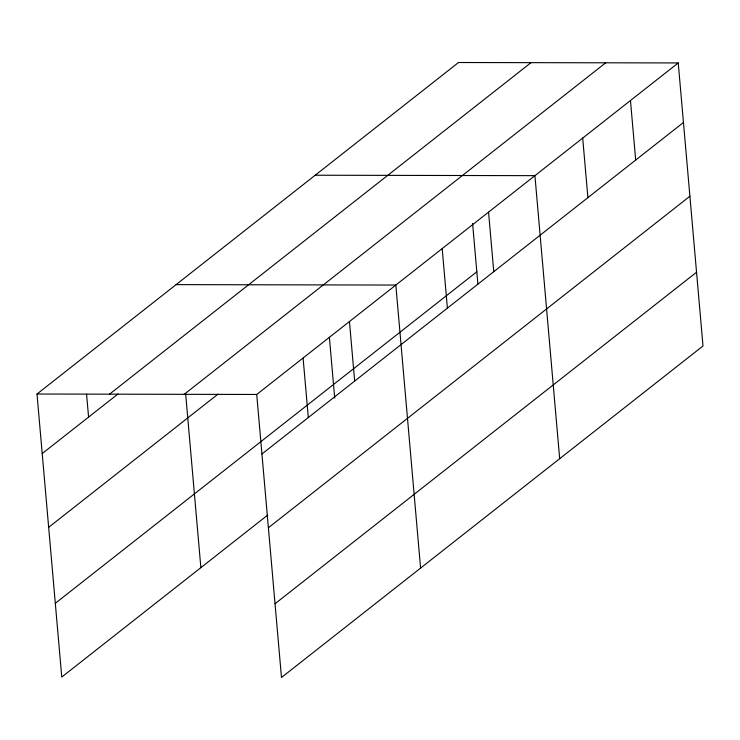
<?xml version="1.0" encoding="UTF-8"?>
<svg xmlns="http://www.w3.org/2000/svg" width="740" height="740" viewBox="0 0 740 740"><rect width="100%" height="100%" fill="white"/><g stroke="black" fill="none" stroke-linecap="round" stroke-linejoin="round"><path stroke-width="1.11" d="M267.741 515.059L61.762 677.054L37 394.022L458.513 62.511L678.238 62.946L703 345.978L281.487 677.489L256.725 394.466L678.238 62.946M109.511 394.17L531.024 62.65M42.208 453.574L118.002 393.967M184.214 394.318L605.727 62.798M48.664 527.324L218.078 394.078M55.306 603.304L476.828 271.793M261.932 454.009L683.446 122.498M268.38 527.759L689.902 196.239M275.03 603.748L696.543 272.228M315.203 175.223L534.918 175.658L559.68 458.689M176.102 284.623L395.826 285.057L420.588 568.089M37 394.022L256.725 394.466M630.471 100.52L635.679 160.062M582.695 138.084L587.902 197.636M488.557 212.13L493.765 271.682M472.592 223.434L477.92 284.271M442.187 248.594L447.395 308.145M349.456 321.53L354.664 381.082M329.383 337.301L334.702 398.12M303.086 357.993L308.303 417.545M185.675 394.096L200.864 567.654M86.571 394.207L88.578 417.11"/></g></svg>
